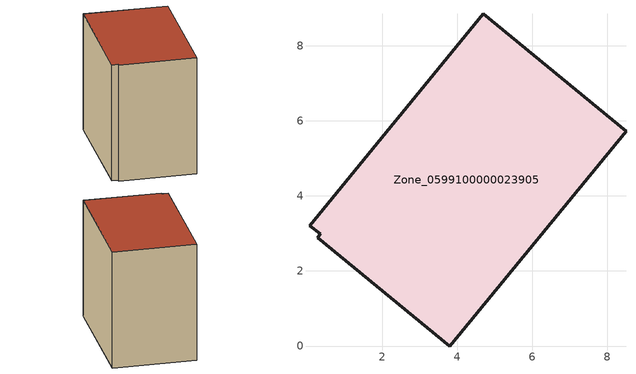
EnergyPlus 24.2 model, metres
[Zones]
Zone_0599100000023905
 floor ground (C_G): 0.36,2.98 0.07,3.2 4.69,8.84 8.49,5.73 3.8,0 0.29,2.88 z0
 wall outside (C_F): 8.49,5.73 4.69,8.84 0.07,3.2 0.36,2.98 0.29,2.88 3.8,0 8.49,5.73 z0:7.19
 roof outside (C_R): 0.07,3.2 0.36,2.98 0.29,2.88 3.8,0 8.49,5.73 4.69,8.84 z7.19
[BUILDING]
Pand.0599100000023905: North Axis=0; Terrain=City; Loads Convergence Tolerance Value=0.04; Temperature Convergence Tolerance Value=0.4; Solar Distribution=FullExterior; Maximum Number of Warmup Days=25; Minimum Number of Warmup Days=1
[Site:Location]
Rotterdam.The.Hague.AP_ZH_NLD Design_Conditions: Latitude=51.96; Longitude=4.45; Time Zone=1; Elevation=-4.5
[SITE:GROUNDTEMPERATURE:BUILDINGSURFACE]
18, 18, 18, 18, 18, 18, 18, 18, 18, 18, 18, 18
[MATERIAL] Thermal Absorptance=0.9; Solar Absorptance=0.7; Visible Absorptance=0.7
Name | Roughness | Thickness | Conductivity | Density | Specific Heat
G.TI.1946 | MediumSmooth | 0.15 | 1 | 540 | 1210
F.TI.1946 | Rough | 0.3 | 0.857143 | 1920 | 840
R.TI.1946 | MediumRough | 0.2 | 0.1 | 1500 | 1000
[CONSTRUCTION]
C_G: G.TI.1946
C_F: F.TI.1946
C_R: R.TI.1946
[ZONE]
Zone_0599100000023905: Type=1; Multiplier=1; Ceiling Height=Autocalculate; Volume=Autocalculate; Floor Area=autocalculate; Part of Total Floor Area=Yes
[ZONEINFILTRATION:DESIGNFLOWRATE]
Infil_Zone_0599100000023905: Zone or ZoneList or Space or SpaceList=Zone_0599100000023905; Schedule=AlwaysOn; Design Flow Rate Calculation Method=Flow/Area; Flow Rate per Floor Area=0.003; Constant Term Coefficient=1; Temperature Term Coefficient=0; Velocity Term Coefficient=0; Velocity Squared Term Coefficient=0
[HVACTEMPLATE:ZONE:IDEALLOADSAIRSYSTEM]
Zone_0599100000023905: Maximum Heating Supply Air Temperature=50; Minimum Cooling Supply Air Temperature=13; Maximum Heating Supply Air Humidity Ratio=0.0156; Minimum Cooling Supply Air Humidity Ratio=0.0077; Heating Limit=NoLimit; Cooling Limit=NoLimit; Dehumidification Control Type=ConstantSensibleHeatRatio; Cooling Sensible Heat Ratio=0.7; Dehumidification Setpoint=60; Humidification Control Type=None; Humidification Setpoint=30; Outdoor Air Method=None; Outdoor Air Flow Rate per Person=0.00944; Outdoor Air Flow Rate per Zone Floor Area=0; Outdoor Air Flow Rate per Zone=0; Demand Controlled Ventilation Type=None; Outdoor Air Economizer Type=NoEconomizer; Heat Recovery Type=None; Sensible Heat Recovery Effectiveness=0.7; Latent Heat Recovery Effectiveness=0.65
[ZONECONTROL:THERMOSTAT]
ThermostatControl_Zone_0599100000023905: Zone or ZoneList=Zone_0599100000023905; Control Type Schedule=DualSetpointControlType; Control 1=Thermostat_Zone_0599100000023905; Temperature Difference Between Cutout And Setpoint=0
[THERMOSTATSETPOINT:DUALSETPOINT]
Thermostat_Zone_0599100000023905: Heating Setpoint Temperature Schedule=HeatingSetpoint_Zone_0599100000023905; Cooling Setpoint Temperature Schedule=CoolingSetpoint_Zone_0599100000023905
[SCHEDULE:COMPACT]
HeatingSetpoint_Zone_0599100000023905: Through: 12/31, For: AllDays, Until: 24:00, 21
CoolingSetpoint_Zone_0599100000023905: Through: 12/31, For: AllDays, Until: 24:00, 24
DualSetpointControlType: Through: 12/31, For: AllDays, Until: 24:00, 4
AlwaysOn: Through: 12/31, For: AllDays, Until: 24:00, 1
